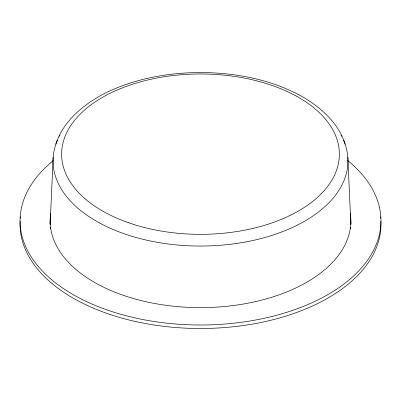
<?xml version="1.0" encoding="UTF-8"?>
<svg xmlns="http://www.w3.org/2000/svg" width="401" height="401" viewBox="0 0 401 401"><rect width="100%" height="100%" fill="white"/><g stroke="black" fill="none" stroke-linecap="round" stroke-linejoin="round"><path stroke-width="0.6" d="M53.168 157.322L50.125 224.319A150.375 86.816 0 0 1 50.506 218.124M55.814 144.18C63.523 120.435 84.38 103.704 105.924 92.786C135.212 78.471 168.074 72.691 200.5 72.501C235.823 72.746 271.893 79.488 302.915 96.992C321.246 107.829 338.554 123.318 345.186 144.18M347.832 157.322L350.875 224.319A150.375 86.816 0 0 0 350.494 218.124M343.567 140.275A147.463 85.137 0 0 1 200.5 246.049A147.463 85.137 0 0 1 57.433 140.275M59.333 136.3A147.463 85.137 0 0 1 60.015 135.032M340.985 135.032A147.463 85.137 0 0 1 341.667 136.3M350.78 227.417A150.375 86.816 0 0 1 350.69 228.655M50.31 228.655A150.375 86.816 0 0 1 50.22 227.417M347.802 160.631A180.45 104.18 0 0 1 320.685 298.524A180.45 104.18 0 0 1 80.315 298.524A180.45 104.18 0 0 1 53.198 160.631M350.339 213.492A150.375 86.816 0 0 1 200.5 307.627A150.375 86.816 0 0 1 50.661 213.492M380.87 221.222A180.45 104.18 0 0 1 200.5 328.499A180.45 104.18 0 0 1 20.13 221.222M20.371 218.124A180.45 104.18 0 0 1 20.511 216.886M380.489 216.886A180.45 104.18 0 0 1 380.629 218.124M128.541 222.735A138.876 80.18 0 0 0 339.346 155.849A138.876 80.18 0 0 0 133.613 83.889A138.876 80.18 0 0 0 128.541 222.735"/></g></svg>
